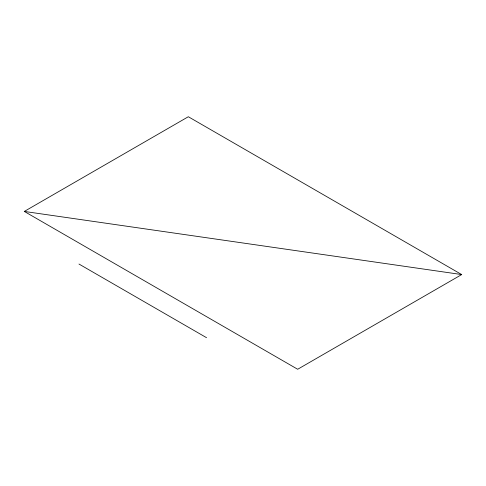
<?xml version="1.0" encoding="UTF-8"?>
<svg xmlns="http://www.w3.org/2000/svg" width="486" height="486" viewBox="0 0 486 486"><rect width="100%" height="100%" fill="white"/><g stroke="black" fill="none" stroke-linecap="round" stroke-linejoin="round"><path stroke-width="0.73" d="M24.3 211.434L188.325 116.737L461.7 274.566L297.675 369.263L24.3 211.434L461.7 274.566M78.975 264.044L206.55 337.697"/></g></svg>
